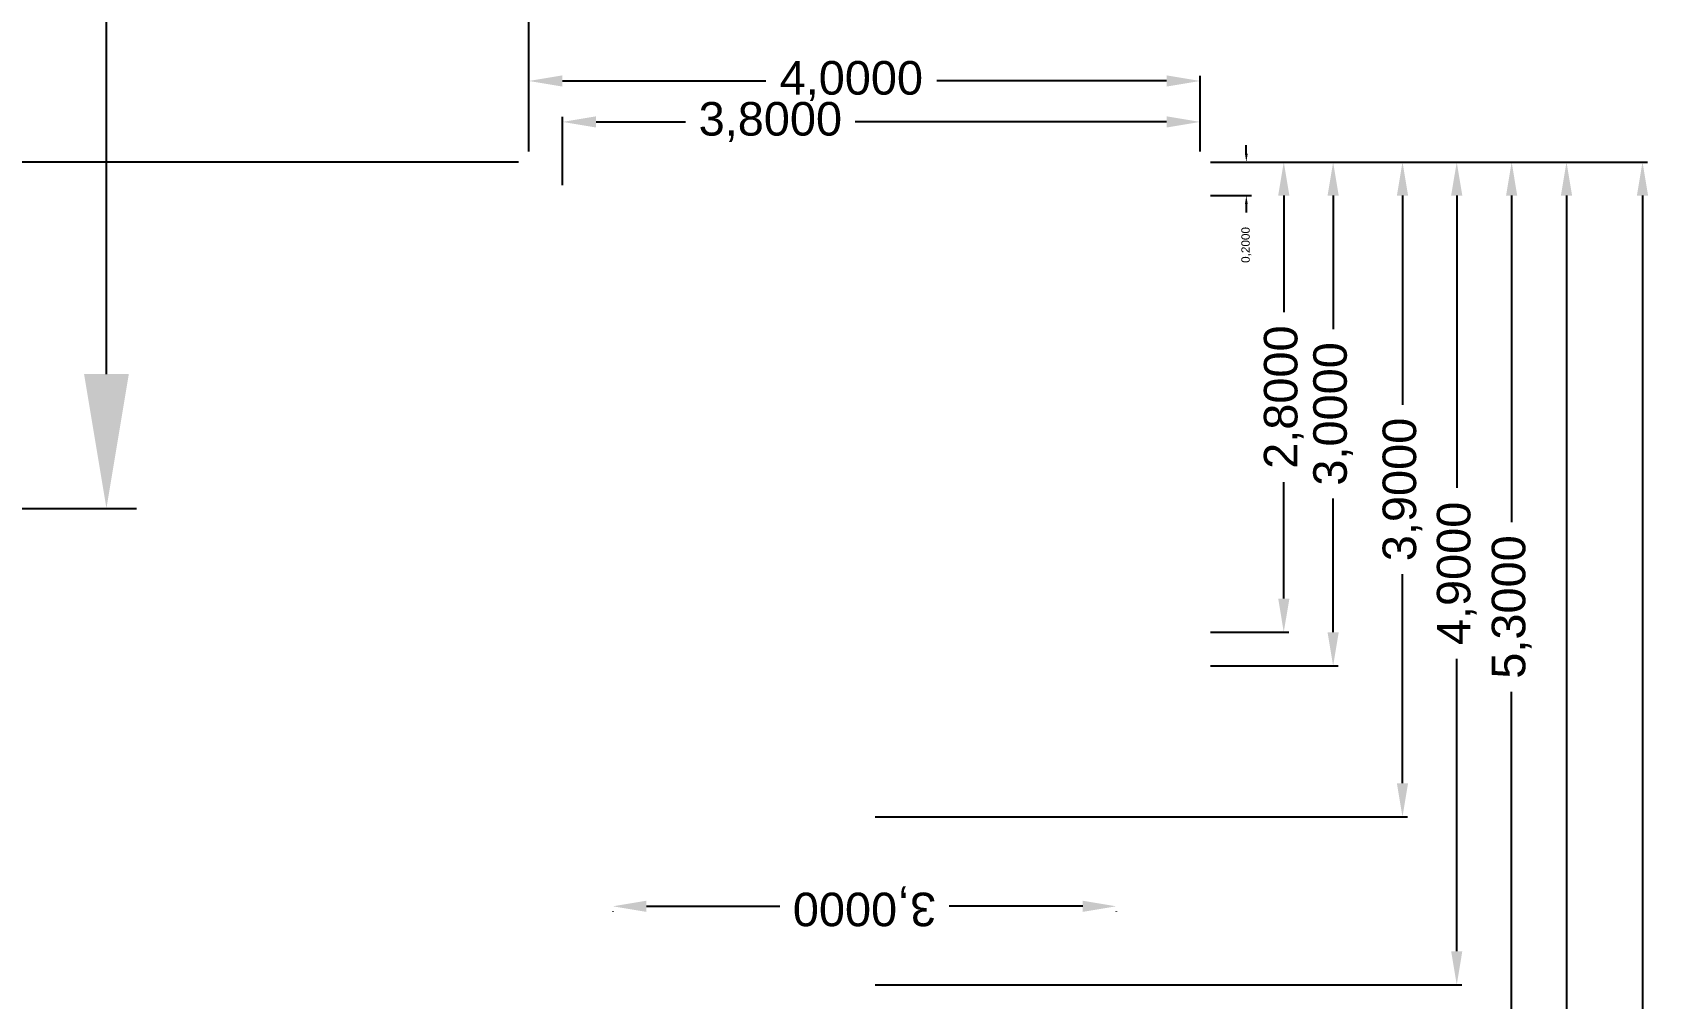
# Model space of a CAD drawing. Header units: millimetres. Extents: x -129 to 171, y -129 to 202.
# Drawn here: x 62.15 to 71.86, y 106.2 to 111.96 of the extents above; entities that cross this region are included whole.
import ezdxf

# ---------------------------------------------------------------- set-up
doc = ezdxf.new("R2010")
doc.units = ezdxf.units.MM
doc.header["$MEASUREMENT"] = 0
doc.layers.add('Dimensiuni interior_0', color=11, linetype='Continuous', plot=False)
doc.layers.add('Dimensiuni lift', color=11, linetype='Continuous', plot=False)
doc.styles.get("Standard").update_dxf_attribs({"font": 'arial.ttf'})
doc.dimstyles.new('Mici', dxfattribs={"dimtxt": 0.05, "dimasz": 0.05, "dimexe": 0.03, "dimexo": 0.0625, "dimgap": 0.09, "dimtad": 0, "dimdec": 4, "dimzin": 0, "dimtxsty": 'Standard', "dimcen": 0.09, "dimclrd": 1, "dimclre": 1, "dimadec": 0, "dimazin": 0, "dimtfac": 1, "dimtdec": 4, "dimtofl": 0, "dimtmove": 0, "dimatfit": 3, "dimfxl": 1, "dimtolj": 1, "dimtzin": 0, "dimarcsym": 0})
doc.dimstyles.get("Standard").update_dxf_attribs({"dimtxt": 0.18, "dimasz": 0.18, "dimexe": 0.18, "dimexo": 0.0625, "dimgap": 0.09, "dimtad": 0, "dimtih": 1, "dimtoh": 1, "dimdec": 4, "dimzin": 0, "dimdsep": 46, "dimtxsty": 'Standard', "dimcen": 0.09, "dimadec": 0, "dimazin": 0, "dimtfac": 1, "dimtdec": 4, "dimtofl": 0, "dimtmove": 0, "dimatfit": 3, "dimfxl": 1, "dimtolj": 1, "dimtzin": 0, "dimarcsym": 0})

# ---------------------------------------------------------------- blocks, each defined once
blk = doc.blocks.new('*D107')
at = {"layer": 'Defpoints', "color": 0, "transparency": 16777216}
for p in [(71.8765, 130.5513), (77.8593, 130.5513), (71.8765, 111.5513)]:
    blk.add_point(p, dxfattribs=at)
at = {"layer": 'Dimensiuni lift', "color": 1, "lineweight": -2, "transparency": 16777216}
for p, q in [((71.939, 130.5513), (78.0393, 130.5513)), ((77.8593, 129.7513), (77.8593, 123.5567)), ((77.8593, 112.3513), (77.8593, 118.5459)), ((71.939, 111.5513), (78.0393, 111.5513))]:
    blk.add_line(p, q, dxfattribs=at)
at = {"layer": 'Dimensiuni lift', "color": 1, "transparency": 16777216}
for points in [[(77.726, 129.7513), (77.9927, 129.7513), (77.8593, 130.5513)], [(77.726, 112.3513), (77.9927, 112.3513), (77.8593, 111.5513)]]:
    blk.add_solid(points, dxfattribs=at)
at = {"layer": 'Dimensiuni lift', "color": 0, "transparency": 16777216, "insert": (77.8593, 121.0513), "char_height": 1, "attachment_point": 5, "rotation": 90}
blk.add_mtext('\\A1;19,0000', dxfattribs=at)
blk = doc.blocks.new('*D629')
at = {"layer": 'Defpoints', "color": 0, "transparency": 16777216}
for p in [(80.3765, 114.0968), (80.3765, 113.6138), (84.3765, 113.6138)]:
    blk.add_point(p, dxfattribs=at)
at = {"layer": 'Dimensiuni interior_0', "color": 1, "lineweight": -2, "transparency": 16777216}
for p, q in [((80.3765, 113.6763), (80.3765, 114.1268)), ((84.3765, 113.6763), (84.3765, 114.1268)), ((80.5765, 114.0968), (81.7891, 114.0968)), ((84.1765, 114.0968), (82.8068, 114.0968))]:
    blk.add_line(p, q, dxfattribs=at)
at = {"layer": 'Dimensiuni interior_0', "color": 1, "transparency": 16777216}
for points in [[(80.5765, 114.1301), (80.5765, 114.0635), (80.3765, 114.0968)], [(84.1765, 114.1301), (84.1765, 114.0635), (84.3765, 114.0968)]]:
    blk.add_solid(points, dxfattribs=at)
at = {"layer": 'Dimensiuni interior_0', "color": 0, "transparency": 16777216, "insert": (82.2979, 114.0968), "char_height": 0.2, "attachment_point": 5}
blk.add_mtext('\\A1;4,0000', dxfattribs=at)
blk = doc.blocks.new('*D630')
at = {"layer": 'Defpoints', "color": 0, "transparency": 16777216}
for p in [(80.5765, 113.8528), (84.3765, 113.6138), (80.5765, 113.4138, 0.2)]:
    blk.add_point(p, dxfattribs=at)
at = {"layer": 'Dimensiuni interior_0', "color": 1, "lineweight": -2, "transparency": 16777216}
for p, q in [((80.5765, 113.4763), (80.5765, 113.8828)), ((80.7765, 113.8528), (81.3106, 113.8528)), ((84.1765, 113.8528), (82.3201, 113.8528)), ((84.3765, 113.6763), (84.3765, 113.8828))]:
    blk.add_line(p, q, dxfattribs=at)
at = {"layer": 'Dimensiuni interior_0', "color": 1, "transparency": 16777216}
for points in [[(80.7765, 113.8861), (80.7765, 113.8195), (80.5765, 113.8528)], [(84.1765, 113.8861), (84.1765, 113.8195), (84.3765, 113.8528)]]:
    blk.add_solid(points, dxfattribs=at)
at = {"layer": 'Dimensiuni interior_0', "color": 0, "transparency": 16777216, "insert": (81.8154, 113.8528), "char_height": 0.2, "attachment_point": 5}
blk.add_mtext('\\A1;3,8000', dxfattribs=at)
blk = doc.blocks.new('*D631')
at = {"layer": 'Defpoints', "color": 0, "transparency": 16777216}
for p in [(84.3765, 113.6138), (84.3765, 113.4138, 0.1), (84.6516, 113.4138)]:
    blk.add_point(p, dxfattribs=at)
at = {"layer": 'Dimensiuni interior_0', "color": 1, "lineweight": -2, "transparency": 16777216}
for p, q in [((84.6516, 113.6638), (84.6516, 113.7138)), ((84.439, 113.6138), (84.6816, 113.6138)), ((84.439, 113.4138), (84.6816, 113.4138)), ((84.6516, 113.3638), (84.6516, 113.3138))]:
    blk.add_line(p, q, dxfattribs=at)
at = {"layer": 'Dimensiuni interior_0', "color": 1, "transparency": 16777216}
for points in [[(84.6433, 113.6638), (84.6599, 113.6638), (84.6516, 113.6138)], [(84.6433, 113.3638), (84.6599, 113.3638), (84.6516, 113.4138)]]:
    blk.add_solid(points, dxfattribs=at)
at = {"layer": 'Dimensiuni interior_0', "color": 0, "transparency": 16777216, "insert": (84.6516, 113.1201), "char_height": 0.05, "attachment_point": 5, "rotation": 90}
blk.add_mtext('\\A1;0,2000', dxfattribs=at)
blk = doc.blocks.new('*D632')
at = {"layer": 'Defpoints', "color": 0, "transparency": 16777216}
for p in [(84.3765, 113.6138), (84.3765, 110.8138, 0.1), (84.8748, 110.8138)]:
    blk.add_point(p, dxfattribs=at)
at = {"layer": 'Dimensiuni interior_0', "color": 1, "lineweight": -2, "transparency": 16777216}
for p, q in [((84.439, 113.6138), (84.9048, 113.6138)), ((84.8748, 113.4138), (84.8748, 112.7203)), ((84.8748, 111.0138), (84.8748, 111.7073)), ((84.439, 110.8138), (84.9048, 110.8138))]:
    blk.add_line(p, q, dxfattribs=at)
at = {"layer": 'Dimensiuni interior_0', "color": 1, "transparency": 16777216}
for points in [[(84.8415, 113.4138), (84.9082, 113.4138), (84.8748, 113.6138)], [(84.8415, 111.0138), (84.9082, 111.0138), (84.8748, 110.8138)]]:
    blk.add_solid(points, dxfattribs=at)
at = {"layer": 'Dimensiuni interior_0', "color": 0, "transparency": 16777216, "insert": (84.8748, 112.2138), "char_height": 0.2, "attachment_point": 5, "rotation": 90}
blk.add_mtext('\\A1;2,8000', dxfattribs=at)
blk = doc.blocks.new('*D633')
at = {"layer": 'Defpoints', "color": 0, "transparency": 16777216}
for p in [(84.3765, 113.6138), (84.3765, 110.6138), (85.169, 110.6138)]:
    blk.add_point(p, dxfattribs=at)
at = {"layer": 'Dimensiuni interior_0', "color": 1, "lineweight": -2, "transparency": 16777216}
for p, q in [((84.439, 113.6138), (85.199, 113.6138)), ((85.169, 113.4138), (85.169, 112.6186)), ((85.169, 110.8138), (85.169, 111.6091)), ((84.439, 110.6138), (85.199, 110.6138))]:
    blk.add_line(p, q, dxfattribs=at)
at = {"layer": 'Dimensiuni interior_0', "color": 1, "transparency": 16777216}
for points in [[(85.1356, 113.4138), (85.2023, 113.4138), (85.169, 113.6138)], [(85.1356, 110.8138), (85.2023, 110.8138), (85.169, 110.6138)]]:
    blk.add_solid(points, dxfattribs=at)
at = {"layer": 'Dimensiuni interior_0', "color": 0, "transparency": 16777216, "insert": (85.169, 112.1138), "char_height": 0.2, "attachment_point": 5, "rotation": 90}
blk.add_mtext('\\A1;3,0000', dxfattribs=at)
blk = doc.blocks.new('*D634')
at = {"layer": 'Defpoints', "color": 0, "transparency": 16777216}
for p in [(84.3765, 113.6138), (84.3765, 100.8138), (86.5595, 100.8138)]:
    blk.add_point(p, dxfattribs=at)
at = {"layer": 'Dimensiuni interior_0', "color": 1, "lineweight": -2, "transparency": 16777216}
for p, q in [((84.439, 113.6138), (86.5895, 113.6138)), ((86.5595, 113.4138), (86.5595, 107.7869)), ((86.5595, 101.0138), (86.5595, 106.6407)), ((84.439, 100.8138), (86.5895, 100.8138))]:
    blk.add_line(p, q, dxfattribs=at)
at = {"layer": 'Dimensiuni interior_0', "color": 1, "transparency": 16777216}
for points in [[(86.5262, 113.4138), (86.5929, 113.4138), (86.5595, 113.6138)], [(86.5262, 101.0138), (86.5929, 101.0138), (86.5595, 100.8138)]]:
    blk.add_solid(points, dxfattribs=at)
at = {"layer": 'Dimensiuni interior_0', "color": 0, "transparency": 16777216, "insert": (86.5595, 107.2138), "char_height": 0.2, "attachment_point": 5, "rotation": 90}
blk.add_mtext('\\A1;12,8000', dxfattribs=at)
blk = doc.blocks.new('*D635')
at = {"layer": 'Defpoints', "color": 0, "transparency": 16777216}
for p in [(84.3765, 113.6138), (84.3765, 100.6138), (87.0124, 100.6138)]:
    blk.add_point(p, dxfattribs=at)
at = {"layer": 'Dimensiuni interior_0', "color": 1, "lineweight": -2, "transparency": 16777216}
for p, q in [((84.439, 113.6138), (87.0424, 113.6138)), ((87.0124, 113.4138), (87.0124, 107.6869)), ((87.0124, 100.8138), (87.0124, 106.5407)), ((84.439, 100.6138), (87.0424, 100.6138))]:
    blk.add_line(p, q, dxfattribs=at)
at = {"layer": 'Dimensiuni interior_0', "color": 1, "transparency": 16777216}
for points in [[(86.9791, 113.4138), (87.0457, 113.4138), (87.0124, 113.6138)], [(86.9791, 100.8138), (87.0457, 100.8138), (87.0124, 100.6138)]]:
    blk.add_solid(points, dxfattribs=at)
at = {"layer": 'Dimensiuni interior_0', "color": 0, "transparency": 16777216, "insert": (87.0124, 107.1138), "char_height": 0.2, "attachment_point": 5, "rotation": 90}
blk.add_mtext('\\A1;13,0000', dxfattribs=at)
blk = doc.blocks.new('*D636')
at = {"layer": 'Defpoints', "color": 0, "transparency": 16777216}
for p in [(84.3765, 113.6138), (82.3765, 109.7138, 0.2), (85.5822, 109.7138)]:
    blk.add_point(p, dxfattribs=at)
at = {"layer": 'Dimensiuni interior_0', "color": 1, "lineweight": -2, "transparency": 16777216}
for p, q in [((84.439, 113.6138), (85.6122, 113.6138)), ((85.5822, 113.4138), (85.5822, 112.1686)), ((85.5822, 109.9138), (85.5822, 111.1591)), ((82.439, 109.7138), (85.6122, 109.7138))]:
    blk.add_line(p, q, dxfattribs=at)
at = {"layer": 'Dimensiuni interior_0', "color": 1, "transparency": 16777216}
for points in [[(85.5489, 113.4138), (85.6156, 113.4138), (85.5822, 113.6138)], [(85.5489, 109.9138), (85.6156, 109.9138), (85.5822, 109.7138)]]:
    blk.add_solid(points, dxfattribs=at)
at = {"layer": 'Dimensiuni interior_0', "color": 0, "transparency": 16777216, "insert": (85.5822, 111.6638), "char_height": 0.2, "attachment_point": 5, "rotation": 90}
blk.add_mtext('\\A1;3,9000', dxfattribs=at)
blk = doc.blocks.new('*D637')
at = {"layer": 'Defpoints', "color": 0, "transparency": 16777216}
for p in [(84.3765, 113.6138), (82.3765, 108.7138, 0.2), (85.9055, 108.7138)]:
    blk.add_point(p, dxfattribs=at)
at = {"layer": 'Dimensiuni interior_0', "color": 1, "lineweight": -2, "transparency": 16777216}
for p, q in [((84.439, 113.6138), (85.9355, 113.6138)), ((85.9055, 113.4138), (85.9055, 111.6727)), ((85.9055, 108.9138), (85.9055, 110.655)), ((82.439, 108.7138), (85.9355, 108.7138))]:
    blk.add_line(p, q, dxfattribs=at)
at = {"layer": 'Dimensiuni interior_0', "color": 1, "transparency": 16777216}
for points in [[(85.8721, 113.4138), (85.9388, 113.4138), (85.9055, 113.6138)], [(85.8721, 108.9138), (85.9388, 108.9138), (85.9055, 108.7138)]]:
    blk.add_solid(points, dxfattribs=at)
at = {"layer": 'Dimensiuni interior_0', "color": 0, "transparency": 16777216, "insert": (85.9055, 111.1638), "char_height": 0.2, "attachment_point": 5, "rotation": 90}
blk.add_mtext('\\A1;4,9000', dxfattribs=at)
blk = doc.blocks.new('*D638')
at = {"layer": 'Defpoints', "color": 0, "transparency": 16777216}
for p in [(84.3765, 113.6138), (82.3765, 108.3138, 0.2), (86.2327, 108.3138)]:
    blk.add_point(p, dxfattribs=at)
at = {"layer": 'Dimensiuni interior_0', "color": 1, "lineweight": -2, "transparency": 16777216}
for p, q in [((84.439, 113.6138), (86.2627, 113.6138)), ((86.2327, 113.4138), (86.2327, 111.4686)), ((86.2327, 108.5138), (86.2327, 110.459)), ((82.439, 108.3138), (86.2627, 108.3138))]:
    blk.add_line(p, q, dxfattribs=at)
at = {"layer": 'Dimensiuni interior_0', "color": 1, "transparency": 16777216}
for points in [[(86.1993, 113.4138), (86.266, 113.4138), (86.2327, 113.6138)], [(86.1993, 108.5138), (86.266, 108.5138), (86.2327, 108.3138)]]:
    blk.add_solid(points, dxfattribs=at)
at = {"layer": 'Dimensiuni interior_0', "color": 0, "transparency": 16777216, "insert": (86.2327, 110.9638), "char_height": 0.2, "attachment_point": 5, "rotation": 90}
blk.add_mtext('\\A1;5,3000', dxfattribs=at)
blk = doc.blocks.new('*D640')
at = {"layer": 'Defpoints', "color": 0, "transparency": 16777216}
for p in [(80.8765, 109.2138), (80.8765, 109.181), (83.8765, 109.2138)]:
    blk.add_point(p, dxfattribs=at)
at = {"layer": 'Dimensiuni interior_0', "color": 1, "lineweight": -2, "transparency": 16777216}
for p, q in [((81.0765, 109.181), (81.8718, 109.181)), ((83.6765, 109.181), (82.8813, 109.181)), ((80.8765, 109.1513), (80.8765, 109.151)), ((83.8765, 109.1513), (83.8765, 109.151))]:
    blk.add_line(p, q, dxfattribs=at)
at = {"layer": 'Dimensiuni interior_0', "color": 1, "transparency": 16777216}
for points in [[(81.0765, 109.1477), (81.0765, 109.2143), (80.8765, 109.181)], [(83.6765, 109.1477), (83.6765, 109.2143), (83.8765, 109.181)]]:
    blk.add_solid(points, dxfattribs=at)
at = {"layer": 'Dimensiuni interior_0', "color": 0, "transparency": 16777216, "insert": (82.3765, 109.181), "char_height": 0.2, "attachment_point": 5, "rotation": 180}
blk.add_mtext('\\A1;3,0000', dxfattribs=at)
blk = doc.blocks.new('*D648')
at = {"layer": 'Defpoints', "color": 0, "transparency": 16777216}
for p in [(79.8765, 121.7117), (79.8765, 117.0513), (80.3765, 113.6138)]:
    blk.add_point(p, dxfattribs=at)
at = {"layer": 'Dimensiuni interior_0', "color": 1, "lineweight": -2, "transparency": 16777216}
for p, q in [((79.6765, 121.7117), (79.4765, 121.7117)), ((79.8765, 117.1138), (79.8765, 121.7417)), ((80.3765, 113.6763), (80.3765, 121.7417)), ((80.5765, 121.7117), (80.7765, 121.7117))]:
    blk.add_line(p, q, dxfattribs=at)
at = {"layer": 'Dimensiuni interior_0', "color": 1, "transparency": 16777216}
for points in [[(79.6765, 121.6784), (79.6765, 121.745), (79.8765, 121.7117)], [(80.5765, 121.6784), (80.5765, 121.745), (80.3765, 121.7117)]]:
    blk.add_solid(points, dxfattribs=at)
at = {"layer": 'Dimensiuni interior_0', "color": 0, "transparency": 16777216, "insert": (80.1265, 121.7117), "char_height": 0.2, "attachment_point": 5, "rotation": 180}
blk.add_mtext('\\A1;0,5000', dxfattribs=at)
blk = doc.blocks.new('*D649')
at = {"layer": 'Defpoints', "color": 0, "transparency": 16777216}
for p in [(75.0019, 117.0513), (79.8765, 117.0513), (80.3765, 113.6138)]:
    blk.add_point(p, dxfattribs=at)
at = {"layer": 'Dimensiuni interior_0', "color": 1, "lineweight": -2, "transparency": 16777216}
for p, q in [((79.814, 117.0513), (74.9719, 117.0513)), ((75.0019, 116.8513), (75.0019, 115.8384)), ((75.0019, 113.8138), (75.0019, 114.8268)), ((80.314, 113.6138), (74.9719, 113.6138))]:
    blk.add_line(p, q, dxfattribs=at)
at = {"layer": 'Dimensiuni interior_0', "color": 1, "transparency": 16777216}
for points in [[(74.9686, 116.8513), (75.0353, 116.8513), (75.0019, 117.0513)], [(74.9686, 113.8138), (75.0353, 113.8138), (75.0019, 113.6138)]]:
    blk.add_solid(points, dxfattribs=at)
at = {"layer": 'Dimensiuni interior_0', "color": 0, "transparency": 16777216, "insert": (75.0019, 115.3326), "char_height": 0.2, "attachment_point": 5, "rotation": 90}
blk.add_mtext('\\A1;3,4375', dxfattribs=at)
blk = doc.blocks.new('*D939')
at = {"layer": 'Defpoints', "color": 0, "transparency": 16777216}
for p in [(73.8889, 117.0513), (79.8765, 117.0513), (79.8765, 107.1138)]:
    blk.add_point(p, dxfattribs=at)
at = {"layer": 'Dimensiuni interior_0', "color": 1, "lineweight": -2, "transparency": 16777216}
for p, q in [((79.814, 117.0513), (73.8589, 117.0513)), ((73.8889, 116.8513), (73.8889, 112.5885)), ((73.8889, 107.3138), (73.8889, 111.5767)), ((79.814, 107.1138), (73.8589, 107.1138))]:
    blk.add_line(p, q, dxfattribs=at)
at = {"layer": 'Dimensiuni interior_0', "color": 1, "transparency": 16777216}
for points in [[(73.8556, 116.8513), (73.9223, 116.8513), (73.8889, 117.0513)], [(73.8556, 107.3138), (73.9223, 107.3138), (73.8889, 107.1138)]]:
    blk.add_solid(points, dxfattribs=at)
at = {"layer": 'Dimensiuni interior_0', "color": 0, "transparency": 16777216, "insert": (73.8889, 112.0826), "char_height": 0.2, "attachment_point": 5, "rotation": 90}
blk.add_mtext('\\A1;9,9375', dxfattribs=at)
blk = doc.blocks.new('A$Ca0c041a6')
at = {"layer": 'Dimensiuni interior_0'}
for base, p1, p2, angle, picture, middle in [((44.59982, 39.46036, -30), (45.09982, 31.3625, -30), (44.59982, 34.8, -30), 180, '*D648', (44.84982, 39.46036, -30)), ((51.28283, 18.5625, -30), (49.09982, 31.3625, -30), (49.09982, 18.5625, -30), 90, '*D634', (51.28283, 24.9625, -30)), ((51.7357, 18.3625, -30), (49.09982, 31.3625, -30), (49.09982, 18.3625, -30), 90, '*D635', (51.7357, 24.8625, -30))]:
    dim = blk.add_linear_dim(base=base, p1=p1, p2=p2, angle=angle, dimstyle='Mici', override={"dimtxt": 0.2, "dimasz": 0.2}, dxfattribs=at)
    dim.commit()
    dim.dimension.update_dxf_attribs({"geometry": picture, "text_midpoint": middle, "dimtype": 128, "insert": (-35.27669, -82.25133)})
for base, p1, p2, angle, picture, middle in [((38.61222, 34.8, -30), (44.59982, 24.8625, -30), (44.59982, 34.8, -30), 90, '*D939', (38.61222, 29.83125, -30)), ((39.72525, 34.8, -30), (45.09982, 31.3625, -30), (44.59982, 34.8, -30), 90, '*D649', (39.72525, 33.08125, -30)), ((50.30554, 27.4625, -30), (49.09982, 31.3625, -30), (47.09982, 27.4625, -29.8), 90, '*D636', (50.30554, 29.4125, -30)), ((50.62877, 26.4625, -30), (49.09982, 31.3625, -30), (47.09982, 26.4625, -29.8), 90, '*D637', (50.62877, 28.9125, -30)), ((50.95597, 26.0625, -30), (49.09982, 31.3625, -30), (47.09982, 26.0625, -29.8), 90, '*D638', (50.95597, 28.7125, -30)), ((49.59814, 28.5625, -30), (49.09982, 31.3625, -30), (49.09982, 28.5625, -29.9), 90, '*D632', (49.59814, 29.9625, -30)), ((49.89226, 28.3625, -30), (49.09982, 31.3625, -30), (49.09982, 28.3625, -30), 90, '*D633', (49.89226, 29.8625, -30)), ((45.59982, 26.92967, -29.5), (48.59982, 26.9625, -29.5), (45.59982, 26.9625, -29.5), 180, '*D640', (47.09982, 26.92967, -29.5))]:
    dim = blk.add_linear_dim(base=base, p1=p1, p2=p2, angle=angle, dimstyle='Mici', override={"dimtxt": 0.2, "dimasz": 0.2}, dxfattribs=at)
    dim.commit()
    dim.dimension.update_dxf_attribs({"geometry": picture, "text_midpoint": middle, "insert": (-35.27669, -82.25133)})
for base, p2, picture, middle in [((45.09982, 31.84546, -30), (45.09982, 31.3625, -30), '*D629', (47.02123, 31.84546, -30)), ((45.29982, 31.60147, -30), (45.29982, 31.1625, -29.8), '*D630', (46.53869, 31.60147, -30))]:
    dim = blk.add_linear_dim(base=base, p1=(49.09982, 31.3625, -30), p2=p2, dimstyle='Mici', override={"dimtxt": 0.2, "dimasz": 0.2}, dxfattribs=at)
    dim.commit()
    dim.dimension.update_dxf_attribs({"geometry": picture, "text_midpoint": middle, "dimtype": 128, "insert": (-35.27669, -82.25133)})
dim = blk.add_linear_dim(base=(49.37491, 31.1625, -30), p1=(49.09982, 31.3625, -30), p2=(49.09982, 31.1625, -29.9), angle=90, dimstyle='Mici', dxfattribs=at)
dim.commit()
dim.dimension.update_dxf_attribs({"geometry": '*D631', "text_midpoint": (49.37491, 30.8688, -30), "insert": (-35.27669, -82.25133)})
at = {"layer": 'Dimensiuni lift'}
dim = blk.add_linear_dim(base=(42.58265, 48.3, 147.81165), p1=(36.59982, 29.3, 147.81165), p2=(36.59982, 48.3, 150), angle=90, dimstyle='Standard', dxfattribs=at)
dim.commit()
dim.dimension.update_dxf_attribs({"geometry": '*D107', "text_midpoint": (42.58265, 38.8, 150), "dimtype": 128, "insert": (-35.27669, -82.25133)})

msp = doc.modelspace()

# ---------------------------------------------------------------- block references
msp.add_blockref('A$Ca0c041a6', (20.0052, 79.8222))

doc.saveas('drawing.dxf')
